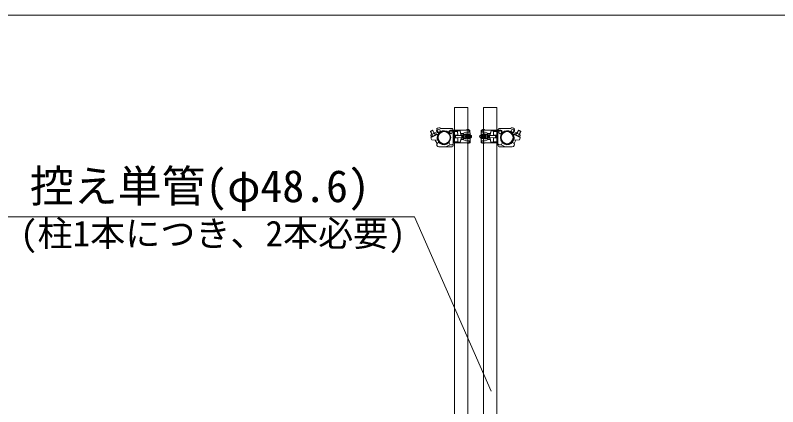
# Model space of a CAD drawing. Units: millimetres, scale not verified. Extents: x -9305 to 9305, y -6415 to 6415.
# Drawn here: x -812 to 1971, y 4986 to 6415 of the extents above; entities that cross this region are included whole.
import ezdxf
from ezdxf.enums import TextEntityAlignment as Align

# ---------------------------------------------------------------- set-up
doc = ezdxf.new("R2010")
doc.units = ezdxf.units.MM
doc.header["$LTSCALE"] = 40
for name, color, linetype, lineweight in [('0-5_CLG-81', 134, 'Continuous', 18), ('0-9_TEXT', 134, 'Continuous', 18), ('0-C_図面枠', 134, 'Continuous', 18)]:
    doc.layers.add(name, color=color, linetype=linetype, lineweight=lineweight)
doc.styles.add('ＭＳ ゴシック', font='')
doc.styles.get('ＭＳ ゴシック').set_extended_font_data('MS Gothic')

msp = doc.modelspace()

# ---------------------------------------------------------------- linework, layer by layer
at = {"layer": '0-5_CLG-81'}
for p, q in [((712.16, 5994.46), (703.34, 5989.74)), ((703.51, 5991.54), (703.34, 5989.74)), ((703.34, 5989.74), (708.49, 5980.11)), ((710.57, 5995.31), (703.51, 5991.54)), ((703.51, 5991.54), (709.37, 5980.58)), ((719.51, 5986), (706.29, 5978.93)), ((732.39, 5982.68), (708.33, 5969.82)), ((710.57, 5995.31), (716.43, 5984.36)), ((710.57, 5995.31), (712.16, 5994.46)), ((712.16, 5994.46), (717.31, 5984.83)), ((718.26, 5983.05), (720.61, 5978.65)), ((722.66, 5985.42), (725.96, 5979.25)), ((726.03, 6000.88), (728.15, 5998.77)), ((741.02, 6001.44), (780.1, 6001.54)), ((786.05, 5995.48), (783.93, 5993.35)), ((786.96, 5989.9), (787.39, 5953.9)), ((787.04, 5990.9), (802.64, 5991.09)), ((787.12, 5994.55), (787.23, 5949.25)), ((791.46, 5992.46), (811.62, 5992.7)), ((791.9, 5994.96), (847.59, 5995.64)), ((800.57, 5993.05), (802.4, 5991.34)), ((802.64, 5991.09), (802.81, 5977.09)), ((803.6, 5995.1), (803.62, 5992.6)), ((811.6, 5995.2), (811.62, 5992.7)), ((811.62, 5992.7), (814.74, 5983.24)), ((811.62, 5992.7), (814.8, 5978.24)), ((814.74, 5983.24), (820.74, 5983.31)), ((814.74, 5983.24), (814.8, 5978.24)), ((820.74, 5983.31), (832.68, 5988.46)), ((832.68, 5988.46), (843.68, 5988.59)), ((844.59, 5995.6), (844.67, 5988.6)), ((844.62, 5992.6), (847.63, 5992.64)), ((844.64, 5991.6), (847.64, 5991.64)), ((847.59, 5995.64), (847.81, 5977.64)), ((888.63, 5995.64), (888.41, 5977.64)), ((891.58, 5991.6), (888.58, 5991.64)), ((891.6, 5992.6), (888.59, 5992.64)), ((944.32, 5994.96), (888.63, 5995.64)), ((891.63, 5995.6), (891.55, 5988.6)), ((903.54, 5988.46), (892.54, 5988.59)), ((915.48, 5983.31), (903.54, 5988.46)), ((921.48, 5983.24), (915.48, 5983.31)), ((924.6, 5992.7), (921.42, 5978.24)), ((921.48, 5983.24), (921.42, 5978.24)), ((924.6, 5992.7), (921.48, 5983.24)), ((924.62, 5995.2), (924.6, 5992.7)), ((944.76, 5992.46), (924.6, 5992.7)), ((932.62, 5995.1), (932.6, 5992.6)), ((933.58, 5991.09), (933.41, 5977.09)), ((949.17, 5990.9), (933.58, 5991.09)), ((935.65, 5993.05), (933.82, 5991.34)), ((949.26, 5989.9), (948.83, 5953.9)), ((949.1, 5994.55), (948.99, 5949.25)), ((950.17, 5995.48), (952.29, 5993.35)), ((995.2, 6001.44), (956.12, 6001.54)), ((1003.83, 5982.68), (1027.89, 5969.82)), ((1010.19, 6000.88), (1008.07, 5998.77)), ((1013.56, 5985.42), (1010.26, 5979.25)), ((1017.96, 5983.05), (1015.61, 5978.65)), ((1016.7, 5986), (1029.93, 5978.93)), ((1024.06, 5994.46), (1018.91, 5984.83)), ((1025.65, 5995.31), (1019.79, 5984.36)), ((1025.65, 5995.31), (1024.06, 5994.46)), ((1024.06, 5994.46), (1032.88, 5989.74)), ((1025.65, 5995.31), (1032.71, 5991.54)), ((1032.71, 5991.54), (1026.85, 5980.58)), ((1032.88, 5989.74), (1027.73, 5980.11)), ((1032.71, 5991.54), (1032.88, 5989.74)), ((705.02, 5975.99), (708.33, 5969.82)), ((705.34, 5967.5), (707.9, 5960.51)), ((725.02, 5981.01), (707.45, 5971.62)), ((707.9, 5960.51), (729.18, 5958.56)), ((709.44, 5978.35), (711.79, 5973.94)), ((720.74, 5959.34), (727.6, 5946.5)), ((730.77, 5959.16), (729.18, 5958.56)), ((730.05, 5958.89), (734.66, 5950.27)), ((786.6, 5980.48), (786.7, 5941.4)), ((791.12, 5976.85), (791.23, 5967.05)), ((792.11, 5976.96), (802.81, 5977.09)), ((792.11, 5976.96), (792.24, 5966.96)), ((792.24, 5966.96), (802.94, 5967.09)), ((796.32, 5976.01), (818.03, 5976.28)), ((796.42, 5968.01), (825.7, 5968.37)), ((800.31, 5977.06), (800.32, 5976.06)), ((800.42, 5968.06), (800.44, 5967.06)), ((802.94, 5967.09), (803.1, 5953.09)), ((812.12, 5951.7), (814.94, 5966.24)), ((812.12, 5951.7), (815, 5961.24)), ((814.8, 5978.24), (826.66, 5978.38)), ((814.94, 5966.24), (826.81, 5966.38)), ((814.94, 5966.24), (815, 5961.24)), ((815, 5961.24), (821, 5961.31)), ((818.03, 5976.28), (825.61, 5976.37)), ((818.81, 5977.28), (826.06, 5977.37)), ((818.93, 5967.28), (826.18, 5967.37)), ((821, 5961.31), (833.06, 5956.46)), ((827.66, 5978.39), (832.66, 5978.45)), ((827.81, 5966.39), (832.8, 5966.46)), ((829.76, 5981.42), (835.76, 5981.49)), ((829.98, 5963.42), (835.98, 5963.49)), ((833.06, 5956.46), (844.06, 5956.59)), ((835.48, 5976.49), (849.77, 5976.66)), ((835.57, 5968.49), (849.87, 5968.66)), ((836.81, 5977.5), (850.81, 5977.67)), ((836.93, 5967.5), (850.93, 5967.67)), ((837.13, 5980.51), (843.77, 5980.59)), ((837.32, 5964.51), (843.97, 5964.59)), ((844.77, 5980.6), (844.8, 5977.6)), ((844.92, 5967.6), (844.96, 5964.48)), ((845.06, 5956.73), (845.15, 5949.6)), ((847.93, 5967.64), (848.15, 5949.64)), ((899.29, 5967.5), (885.29, 5967.67)), ((899.41, 5977.5), (885.41, 5977.67)), ((900.65, 5968.49), (886.35, 5968.66)), ((900.74, 5976.49), (886.45, 5976.66)), ((888.29, 5967.64), (888.07, 5949.64)), ((891.16, 5956.73), (891.07, 5949.6)), ((891.29, 5967.6), (891.26, 5964.48)), ((891.45, 5980.6), (891.42, 5977.6)), ((903.15, 5956.46), (892.16, 5956.59)), ((898.9, 5964.51), (892.25, 5964.59)), ((899.09, 5980.51), (892.44, 5980.59)), ((906.24, 5963.42), (900.24, 5963.49)), ((906.46, 5981.42), (900.46, 5981.49)), ((915.21, 5961.31), (903.15, 5956.46)), ((908.41, 5966.39), (903.41, 5966.46)), ((908.56, 5978.39), (903.56, 5978.45)), ((921.27, 5966.24), (909.41, 5966.38)), ((921.42, 5978.24), (909.56, 5978.38)), ((917.29, 5967.28), (910.03, 5967.37)), ((917.41, 5977.28), (910.16, 5977.37)), ((939.8, 5968.01), (910.52, 5968.37)), ((918.19, 5976.28), (910.61, 5976.37)), ((921.21, 5961.24), (915.21, 5961.31)), ((939.89, 5976.01), (918.19, 5976.28)), ((921.27, 5966.24), (921.21, 5961.24)), ((924.1, 5951.7), (921.21, 5961.24)), ((924.1, 5951.7), (921.27, 5966.24)), ((933.28, 5967.09), (933.12, 5953.09)), ((943.98, 5966.96), (933.28, 5967.09)), ((944.1, 5976.96), (933.41, 5977.09)), ((935.8, 5968.06), (935.78, 5967.06)), ((935.91, 5977.06), (935.89, 5976.06)), ((944.1, 5976.96), (943.98, 5966.96)), ((945.1, 5976.85), (944.98, 5967.05)), ((949.62, 5980.48), (949.52, 5941.4)), ((1006.17, 5958.89), (1001.56, 5950.27)), ((1005.45, 5959.16), (1007.04, 5958.56)), ((1028.32, 5960.51), (1007.04, 5958.56)), ((1015.48, 5959.34), (1008.62, 5946.5)), ((1011.2, 5981.01), (1028.77, 5971.62)), ((1026.78, 5978.35), (1024.43, 5973.94)), ((1031.2, 5975.99), (1027.89, 5969.82)), ((1030.88, 5967.5), (1028.32, 5960.51)), ((779.72, 5934.38), (734.42, 5934.28)), ((762.17, 5935.57), (775.01, 5942.44)), ((762.62, 5944.88), (771.23, 5949.49)), ((787.76, 5952.91), (803.1, 5953.09)), ((791.5, 5951.45), (812.12, 5951.7)), ((792.45, 5948.96), (848.15, 5949.64)), ((804.12, 5951.6), (804.15, 5949.1)), ((812.12, 5951.7), (812.15, 5949.2)), ((845.1, 5953.6), (848.1, 5953.64)), ((845.11, 5952.6), (848.11, 5952.64)), ((943.77, 5948.96), (888.07, 5949.64)), ((891.11, 5952.6), (888.11, 5952.64)), ((891.12, 5953.6), (888.12, 5953.64)), ((924.1, 5951.7), (924.07, 5949.2)), ((944.72, 5951.45), (924.1, 5951.7)), ((932.1, 5951.6), (932.07, 5949.1)), ((948.46, 5952.91), (933.12, 5953.09)), ((956.5, 5934.38), (1001.8, 5934.28)), ((974.05, 5935.57), (961.21, 5942.44)), ((973.6, 5944.88), (964.98, 5949.49))]:
    msp.add_line(p, q, dxfattribs=at)
msp.add_lwpolyline([(839.73, 3877.79), (839.73, 6077.79), (791.13, 6077.79), (791.13, 3877.79)], close=True, dxfattribs=at)
msp.add_lwpolyline([(896.49, 3877.79), (896.49, 6077.79), (945.09, 6077.79), (945.09, 3877.79)], dxfattribs=at)
for centre, radius in [((733.82, 5993.12), 5), ((753.33, 5968.17), 24.3), ((753.33, 5968.17), 24.3), ((753.33, 5968.17), 22), ((753.34, 5968.17), 22), ((778.29, 5987.68), 5), ((957.93, 5987.68), 5), ((982.88, 5968.17), 24.3), ((982.88, 5968.17), 24.3), ((982.88, 5968.17), 22), ((982.88, 5968.17), 22), ((1002.4, 5993.12), 5)]:
    msp.add_circle(centre, radius, dxfattribs=at)
for centre, radius, start, end in [((716.3, 5976.09), 7.23, 74.343, 161.792), ((720.72, 5983.74), 2.56, 40.817, 195.459), ((733.82, 5993.12), 8, 135.138, 288.212), ((733.82, 5993.12), 11, 49.124, 135.138), ((753.34, 5967.62), 25.8, 48.851, 200.554), ((753.88, 5968.17), 25.8, 138.851, 290.554), ((778.29, 5987.68), 8, 45.138, 198.212), ((780.12, 5994.54), 7, 0.138, 90.138), ((778.29, 5987.68), 11, 319.124, 45.138), ((791.96, 5989.96), 5, 90.694, 180.694), ((791.45, 5990.46), 2, 90.694, 163.295), ((820.8, 5978.31), 5, 0.694, 90.694), ((839.64, 5991.79), 6.25, 37.564, 143.824), ((843.72, 5984.59), 4, 270.694, 90.694), ((892.5, 5984.59), 4, 89.306, 269.306), ((896.58, 5991.79), 6.25, 36.176, 142.436), ((915.42, 5978.31), 5, 89.306, 179.306), ((944.26, 5989.96), 5, 359.306, 89.306), ((944.77, 5990.46), 2, 16.705, 89.306), ((957.93, 5987.68), 11, 134.862, 220.876), ((956.1, 5994.54), 7, 89.862, 179.862), ((957.93, 5987.68), 8, 341.788, 134.862), ((982.88, 5967.62), 25.8, 339.446, 131.149), ((982.34, 5968.17), 25.8, 249.446, 41.149), ((1002.4, 5993.12), 11, 44.862, 130.876), ((1002.4, 5993.12), 8, 251.788, 44.862), ((1015.5, 5983.74), 2.56, 344.541, 139.183), ((1019.91, 5976.09), 7.23, 18.208, 105.657), ((707.5, 5976.67), 2.56, 40.819, 195.457), ((710.34, 5967.52), 5, 126.034, 180.138), ((792.18, 5971.96), 5, 90.694, 270.694), ((800.96, 5972.07), 6.08, 139.582, 221.806), ((824.12, 5972.35), 7.25, 137.091, 224.297), ((824.62, 5972.36), 6.25, 127.564, 233.824), ((826.62, 5972.38), 6.25, 127.564, 233.824), ((820.94, 5966.31), 5, 270.694, 0.694), ((828.62, 5972.4), 6.25, 127.564, 233.824), ((830.62, 5972.43), 6.25, 145.882, 215.506), ((835.47, 5972.49), 10.6, 122.585, 238.803), ((836.47, 5972.5), 10.6, 122.585, 238.803), ((841.47, 5972.56), 10.6, 122.585, 238.803), ((839.54, 5972.54), 5.67, 118.767, 242.621), ((840.62, 5972.55), 6.25, 127.564, 233.824), ((830.27, 5972.42), 10.6, 28.839, 58.803), ((830.27, 5972.42), 10.6, 302.585, 332.55), ((842.62, 5972.57), 6.25, 127.564, 233.824), ((844.62, 5972.6), 6.25, 127.564, 233.824), ((846.62, 5972.62), 6.25, 127.564, 233.824), ((848.62, 5972.65), 6.25, 127.564, 233.824), ((844.02, 5960.59), 4, 270.694, 90.694), ((850.62, 5972.67), 6.25, 127.564, 233.824), ((852.62, 5972.7), 6.25, 127.564, 233.824), ((854.62, 5972.72), 6.25, 127.564, 233.824), ((855.62, 5972.73), 6.25, 133.537, 227.85), ((847.12, 5972.63), 6.25, 307.564, 53.824), ((889.1, 5972.63), 6.25, 126.176, 232.436), ((880.6, 5972.73), 6.25, 312.15, 46.463), ((881.6, 5972.72), 6.25, 306.176, 52.436), ((883.6, 5972.7), 6.25, 306.176, 52.436), ((892.2, 5960.59), 4, 89.306, 269.306), ((885.6, 5972.67), 6.25, 306.176, 52.436), ((887.6, 5972.65), 6.25, 306.176, 52.436), ((889.6, 5972.62), 6.25, 306.176, 52.436), ((891.6, 5972.6), 6.25, 306.176, 52.436), ((905.95, 5972.42), 10.6, 207.45, 237.415), ((905.95, 5972.42), 10.6, 121.197, 151.161), ((893.6, 5972.57), 6.25, 306.176, 52.436), ((896.68, 5972.54), 5.67, 297.379, 61.233), ((895.6, 5972.55), 6.25, 306.176, 52.436), ((894.75, 5972.56), 10.6, 301.197, 57.415), ((899.75, 5972.5), 10.6, 301.197, 57.415), ((900.75, 5972.49), 10.6, 301.197, 57.415), ((915.28, 5966.31), 5, 179.306, 269.306), ((905.6, 5972.43), 6.25, 324.494, 34.118), ((907.6, 5972.4), 6.25, 306.176, 52.436), ((909.6, 5972.38), 6.25, 306.176, 52.436), ((911.6, 5972.36), 6.25, 306.176, 52.436), ((912.1, 5972.35), 7.25, 315.703, 42.909), ((935.26, 5972.07), 6.08, 318.194, 40.418), ((944.04, 5971.96), 5, 269.306, 89.306), ((1028.72, 5976.67), 2.56, 344.543, 139.181), ((1025.88, 5967.52), 5, 359.862, 53.966), ((734.4, 5942.28), 8, 66.598, 270.138), ((779.23, 5949.23), 8, 156.598, 0.138), ((779.7, 5941.38), 7, 270.138, 0.138), ((792.39, 5953.96), 5, 180.694, 270.694), ((791.9, 5953.46), 2, 194.564, 270.694), ((840.1, 5953.29), 6.25, 217.564, 323.825), ((896.12, 5953.29), 6.25, 216.175, 322.436), ((943.83, 5953.96), 5, 269.306, 359.306), ((944.32, 5953.46), 2, 269.306, 345.436), ((956.99, 5949.23), 8, 179.862, 23.402), ((956.52, 5941.38), 7, 179.862, 269.862), ((1001.82, 5942.28), 8, 269.862, 113.402)]:
    msp.add_arc(centre, radius, start, end, dxfattribs=at)
at = {"layer": '0-9_TEXT'}
for p in [(-879.39, 5679.36), (924.93, 5042.73)]:
    msp.add_line(p, (645.16, 5679.36), dxfattribs=at)
at = {"layer": '0-C_図面枠'}
msp.add_lwpolyline([(-9304.61, -6414.98), (9304.61, -6414.98), (9304.61, 6414.98), (-9304.61, 6414.98)], close=True, dxfattribs=at)

# ---------------------------------------------------------------- texts
at = {"layer": '0-9_TEXT', "style": 'ＭＳ ゴシック'}
for s, height, p in [('控え単管(φ48.6)', 117.3, (-757.99, 5697.52)), ('(柱1本につき、2本必要)', 93.84, (-794.04, 5543.21))]:
    msp.add_text(s, height=height, dxfattribs=at).set_placement(p, align=Align.BOTTOM_LEFT)

doc.saveas('drawing.dxf')
